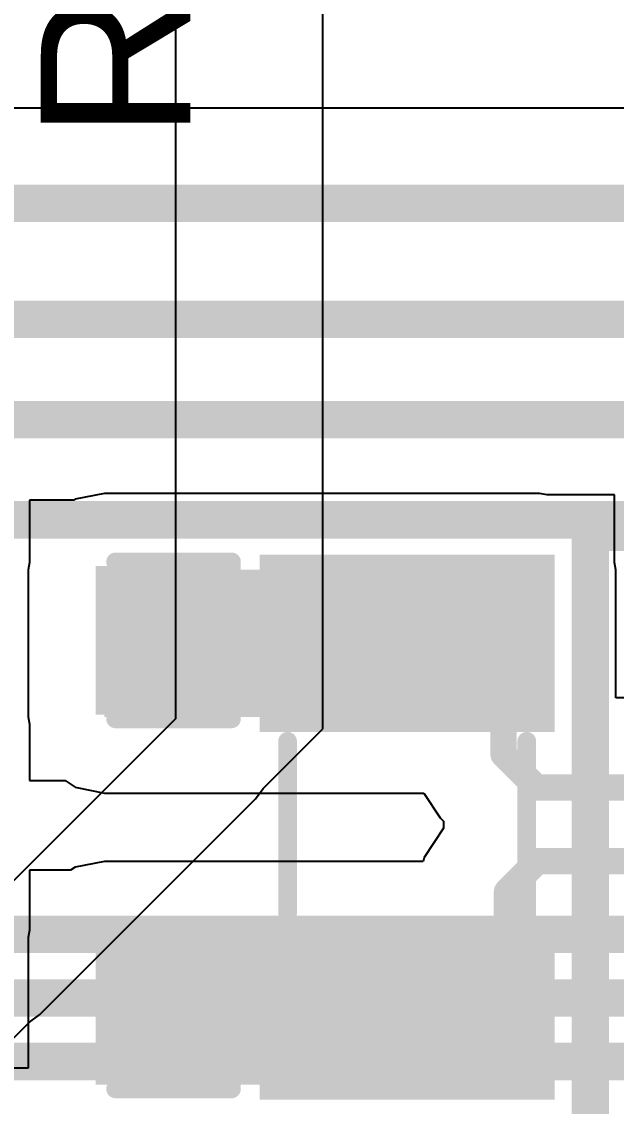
# Model space of a CAD drawing. Header units: inches. Extents: x -3 to 5437, y -3 to 5435.
# Drawn here: x 86.89 to 90.93, y 71.56 to 78.93 of the extents above; entities that cross this region are included whole.
import ezdxf

# ---------------------------------------------------------------- set-up
doc = ezdxf.new("R2010")
doc.units = ezdxf.units.IN
for name, color, linetype in [('Bottom Layer', 5, 'Continuous'), ('PWR', 76, 'Continuous'), ('Top Layer', 1, 'Continuous'), ('Top Overlay', 2, 'Continuous'), ('Top Paste', 8, 'Continuous'), ('Top Solder', 216, 'Continuous')]:
    doc.layers.add(name, color=color, linetype=linetype)
doc.styles.add('Arial', font='', dxfattribs={"height": 0.2})
doc.styles.get('Arial').set_extended_font_data('Arial')

# ---------------------------------------------------------------- blocks, each defined once
blk = doc.blocks.new('X321532768KGD2SI_279')
at = {"layer": 'Top Layer'}
for points in [[(-1.75, 0.9), (-0.75, 0.9), (-0.75, -0.9), (-1.75, -0.9)], [(0.75, 0.9), (1.75, 0.9), (1.75, -0.9), (0.75, -0.9)]]:
    blk.add_hatch(color=1, dxfattribs=at).paths.add_polyline_path(points)
at = {"layer": 'Top Paste'}
for points in [[(-1.75, 0.9), (-0.75, 0.9), (-0.75, -0.9), (-1.75, -0.9)], [(0.75, 0.9), (1.75, 0.9), (1.75, -0.9), (0.75, -0.9)]]:
    blk.add_hatch(color=8, dxfattribs=at).paths.add_polyline_path(points)
at = {"layer": 'Top Solder'}
for points in [[(-1.8516, 1.0016), (-0.6484, 1.0016), (-0.6484, -1.0016), (-1.8516, -1.0016)], [(0.6484, 1.0016), (1.8516, 1.0016), (1.8516, -1.0016), (0.6484, -1.0016)]]:
    blk.add_hatch(color=216, dxfattribs=at).paths.add_polyline_path(points)
at = {"layer": 'Top Overlay'}
for points in [[(0.5842, 0.8128, 0.127, 0.127, 0), (-0.5842, 0.8128, 0.127, 0.127, 0)], [(0.5842, -0.8128, 0.127, 0.127, 0), (-0.5842, -0.8128, 0.127, 0.127, 0)]]:
    blk.add_lwpolyline(points, format="xyseb", dxfattribs=at)
for points in [[(-0.6159, 0.8128, 0.0635, 0.0635, 1), (-0.5524, 0.8128, 0.0635, 0.0635, 1)], [(0.5524, 0.8128, 0.0635, 0.0635, 1), (0.6159, 0.8128, 0.0635, 0.0635, 1)], [(-0.6159, -0.8128, 0.0635, 0.0635, 1), (-0.5524, -0.8128, 0.0635, 0.0635, 1)], [(0.5524, -0.8128, 0.0635, 0.0635, 1), (0.6159, -0.8128, 0.0635, 0.0635, 1)]]:
    blk.add_lwpolyline(points, format="xyseb", close=True, dxfattribs=at)
blk = doc.blocks.new('C__0603_341')
at = {"layer": 'Top Layer'}
for points in [[(-0.381, 0.4445), (-0.381, -0.4445), (-1.143, -0.4445), (-1.143, 0.4445)], [(1.143, 0.4445), (1.143, -0.4445), (0.381, -0.4445), (0.381, 0.4445)]]:
    blk.add_hatch(color=1, dxfattribs=at).paths.add_polyline_path(points)
at = {"layer": 'Top Paste'}
for points in [[(-0.381, 0.4445), (-0.381, -0.4445), (-1.143, -0.4445), (-1.143, 0.4445)], [(1.143, 0.4445), (1.143, -0.4445), (0.381, -0.4445), (0.381, 0.4445)]]:
    blk.add_hatch(color=8, dxfattribs=at).paths.add_polyline_path(points)
at = {"layer": 'Top Solder'}
for points in [[(-0.321, 0.5045), (-0.321, -0.5045), (-1.203, -0.5045), (-1.203, 0.5045)], [(1.203, 0.5045), (1.203, -0.5045), (0.321, -0.5045), (0.321, 0.5045)]]:
    blk.add_hatch(color=216, dxfattribs=at).paths.add_polyline_path(points)
at = {"layer": 'Top Overlay'}
for points in [[(-1.2446, -0.5334, 0.127, 0.127, 0), (-1.2446, 0.5334, 0.127, 0.127, 0)], [(-1.2446, 0.5334, 0.127, 0.127, 0), (-0.4572, 0.5334, 0.127, 0.127, 0)], [(0.4572, 0.5334, 0.127, 0.127, 0), (1.2446, 0.5334, 0.127, 0.127, 0)], [(1.2446, -0.5334, 0.127, 0.127, 0), (1.2446, 0.5334, 0.127, 0.127, 0)], [(-1.2446, -0.5334, 0.127, 0.127, 0), (-0.4572, -0.5334, 0.127, 0.127, 0)], [(0.4572, -0.5334, 0.127, 0.127, 0), (1.2446, -0.5334, 0.127, 0.127, 0)]]:
    blk.add_lwpolyline(points, format="xyseb", dxfattribs=at)
for points in [[(-1.2764, 0.5334, 0.0635, 0.0635, 1), (-1.2128, 0.5334, 0.0635, 0.0635, 1)], [(-1.2764, 0.5334, 0.0635, 0.0635, 1), (-1.2128, 0.5334, 0.0635, 0.0635, 1)], [(-0.4889, 0.5334, 0.0635, 0.0635, 1), (-0.4254, 0.5334, 0.0635, 0.0635, 1)], [(0.4254, 0.5334, 0.0635, 0.0635, 1), (0.4889, 0.5334, 0.0635, 0.0635, 1)], [(1.2128, 0.5334, 0.0635, 0.0635, 1), (1.2764, 0.5334, 0.0635, 0.0635, 1)], [(1.2128, 0.5334, 0.0635, 0.0635, 1), (1.2764, 0.5334, 0.0635, 0.0635, 1)], [(-1.2764, -0.5334, 0.0635, 0.0635, 1), (-1.2128, -0.5334, 0.0635, 0.0635, 1)], [(-1.2764, -0.5334, 0.0635, 0.0635, 1), (-1.2128, -0.5334, 0.0635, 0.0635, 1)], [(-0.4889, -0.5334, 0.0635, 0.0635, 1), (-0.4254, -0.5334, 0.0635, 0.0635, 1)], [(0.4254, -0.5334, 0.0635, 0.0635, 1), (0.4889, -0.5334, 0.0635, 0.0635, 1)], [(1.2128, -0.5334, 0.0635, 0.0635, 1), (1.2764, -0.5334, 0.0635, 0.0635, 1)], [(1.2128, -0.5334, 0.0635, 0.0635, 1), (1.2764, -0.5334, 0.0635, 0.0635, 1)]]:
    blk.add_lwpolyline(points, format="xyseb", close=True, dxfattribs=at)
blk = doc.blocks.new('C__0603_465')
at = {"layer": 'Top Layer'}
for points in [[(-0.381, 0.4445), (-0.381, -0.4445), (-1.143, -0.4445), (-1.143, 0.4445)], [(1.143, 0.4445), (1.143, -0.4445), (0.381, -0.4445), (0.381, 0.4445)]]:
    blk.add_hatch(color=1, dxfattribs=at).paths.add_polyline_path(points)
at = {"layer": 'Top Paste'}
for points in [[(-0.381, 0.4445), (-0.381, -0.4445), (-1.143, -0.4445), (-1.143, 0.4445)], [(1.143, 0.4445), (1.143, -0.4445), (0.381, -0.4445), (0.381, 0.4445)]]:
    blk.add_hatch(color=8, dxfattribs=at).paths.add_polyline_path(points)
at = {"layer": 'Top Solder'}
for points in [[(-0.321, 0.5045), (-0.321, -0.5045), (-1.203, -0.5045), (-1.203, 0.5045)], [(1.203, 0.5045), (1.203, -0.5045), (0.321, -0.5045), (0.321, 0.5045)]]:
    blk.add_hatch(color=216, dxfattribs=at).paths.add_polyline_path(points)
at = {"layer": 'Top Overlay'}
for points in [[(-1.2446, 0.5334, 0.127, 0.127, 0), (-0.4572, 0.5334, 0.127, 0.127, 0)], [(-1.2446, -0.5334, 0.127, 0.127, 0), (-1.2446, 0.5334, 0.127, 0.127, 0)], [(0.4572, 0.5334, 0.127, 0.127, 0), (1.2446, 0.5334, 0.127, 0.127, 0)], [(1.2446, -0.5334, 0.127, 0.127, 0), (1.2446, 0.5334, 0.127, 0.127, 0)], [(-1.2446, -0.5334, 0.127, 0.127, 0), (-0.4572, -0.5334, 0.127, 0.127, 0)], [(0.4572, -0.5334, 0.127, 0.127, 0), (1.2446, -0.5334, 0.127, 0.127, 0)]]:
    blk.add_lwpolyline(points, format="xyseb", dxfattribs=at)
for points in [[(-1.2764, 0.5334, 0.0635, 0.0635, 1), (-1.2128, 0.5334, 0.0635, 0.0635, 1)], [(-1.2764, 0.5334, 0.0635, 0.0635, 1), (-1.2128, 0.5334, 0.0635, 0.0635, 1)], [(-0.4889, 0.5334, 0.0635, 0.0635, 1), (-0.4254, 0.5334, 0.0635, 0.0635, 1)], [(0.4254, 0.5334, 0.0635, 0.0635, 1), (0.4889, 0.5334, 0.0635, 0.0635, 1)], [(1.2128, 0.5334, 0.0635, 0.0635, 1), (1.2764, 0.5334, 0.0635, 0.0635, 1)], [(1.2128, 0.5334, 0.0635, 0.0635, 1), (1.2764, 0.5334, 0.0635, 0.0635, 1)], [(-1.2764, -0.5334, 0.0635, 0.0635, 1), (-1.2128, -0.5334, 0.0635, 0.0635, 1)], [(-1.2764, -0.5334, 0.0635, 0.0635, 1), (-1.2128, -0.5334, 0.0635, 0.0635, 1)], [(-0.4889, -0.5334, 0.0635, 0.0635, 1), (-0.4254, -0.5334, 0.0635, 0.0635, 1)], [(0.4254, -0.5334, 0.0635, 0.0635, 1), (0.4889, -0.5334, 0.0635, 0.0635, 1)], [(1.2128, -0.5334, 0.0635, 0.0635, 1), (1.2764, -0.5334, 0.0635, 0.0635, 1)], [(1.2128, -0.5334, 0.0635, 0.0635, 1), (1.2764, -0.5334, 0.0635, 0.0635, 1)]]:
    blk.add_lwpolyline(points, format="xyseb", close=True, dxfattribs=at)

msp = doc.modelspace()

# ---------------------------------------------------------------- hatches: boundary and pattern name
at = {"layer": 'Top Layer'}
for points in [[(87.4522, 74.2093), (90.4096, 74.2093), (90.4096, 75.2093), (87.4522, 75.2093)], [(87.4522, 71.7093), (90.4096, 71.7093), (90.4096, 72.7093), (87.4522, 72.7093)]]:
    msp.add_hatch(color=1, dxfattribs=at).paths.add_polyline_path(points)

# ---------------------------------------------------------------- linework, layer by layer
at = {"layer": 'Bottom Layer'}
msp.add_line((94.7308, 78.346), (84.8606, 78.346), dxfattribs=at)
for points in [[(84.8606, 77.6986, 0.254, 0.254, 0), (94.7308, 77.6986, 0.254, 0.254, 0)], [(84.6829, 76.9103, 0.254, 0.254, 0), (92.8178, 76.9103, 0.254, 0.254, 0)], [(84.6126, 76.2293, 0.254, 0.254, 0), (91.83, 76.2293, 0.254, 0.254, 0)], [(84.5787, 75.5483, 0.254, 0.254, 0), (92.8178, 75.5483, 0.254, 0.254, 0)], [(15.4559, 72.7314, 0.254, 0.254, 0), (93.3425, 72.7314, 0.254, 0.254, 0)], [(40.09, 72.2996, 0.254, 0.254, 0), (93.547, 72.2996, 0.254, 0.254, 0)], [(40.3407, 71.8678, 0.254, 0.254, 0), (95.1443, 71.8678, 0.254, 0.254, 0)]]:
    msp.add_lwpolyline(points, format="xyseb", dxfattribs=at)
at = {"layer": 'PWR'}
for p, q in [((87.9348, 92.295), (87.9348, 74.1959)), ((88.9368, 74.1271), (88.9368, 85.7183)), ((87.9348, 74.1959), (86.4703, 72.7314)), ((88.5316, 73.722), (88.9368, 74.1271)), ((88.4783, 73.6524), (88.5316, 73.722)), ((87.0138, 72.1879), (88.4783, 73.6524)), ((86.9442, 72.1345), (87.0138, 72.1879)), ((87.0138, 72.1879), (87.0138, 72.1879)), ((86.6775, 71.8678), (86.9442, 72.1345))]:
    msp.add_line(p, q, dxfattribs=at)
at = {"layer": 'Top Layer'}
for p, q in [((87.4522, 75.7272), (87.254, 75.6878)), ((90.4096, 75.7272), (87.4522, 75.7272)), ((90.4596, 75.7173), (90.4096, 75.7272)), ((90.9176, 75.7173), (90.4596, 75.7173)), ((90.9176, 75.2593), (90.9176, 75.7173)), ((87.245, 75.6818), (86.9442, 75.6818)), ((86.9442, 75.6818), (86.9442, 75.2593)), ((87.254, 75.6878), (87.245, 75.6818)), ((86.9442, 75.2593), (86.9342, 75.2093)), ((90.9275, 75.2093), (90.9176, 75.2593)), ((86.9342, 75.2093), (86.9342, 74.2093)), ((90.9275, 74.3379), (90.9275, 75.2093)), ((91.462, 74.3379), (90.9275, 74.3379)), ((86.9342, 74.2093), (86.9442, 74.1592)), ((86.9442, 74.1592), (86.9442, 73.7768)), ((86.9442, 73.7768), (87.1851, 73.7768)), ((87.1851, 73.7768), (87.254, 73.7307)), ((87.254, 73.7307), (87.4522, 73.6913)), ((87.4522, 73.6913), (89.6217, 73.6913)), ((89.6217, 73.6913), (89.7338, 73.5236)), ((89.7338, 73.5236), (89.7567, 73.5007)), ((89.7567, 73.5007), (89.7567, 73.4523)), ((89.7567, 73.4523), (89.6247, 73.2549)), ((87.254, 73.1878), (87.2231, 73.1672)), ((87.4522, 73.2272), (87.254, 73.1878)), ((89.6192, 73.2272), (87.4522, 73.2272)), ((89.6247, 73.2549), (89.6192, 73.2272)), ((87.2231, 73.1672), (86.9442, 73.1672)), ((86.9442, 73.1672), (86.9442, 72.7593)), ((86.9442, 72.7593), (86.9342, 72.7093)), ((86.9342, 72.7093), (86.9342, 71.8215)), ((86.9342, 71.8215), (72.3235, 71.8215))]:
    msp.add_line(p, q, dxfattribs=at)
for points in [[(88.9309, 74.7093, 0.1778, 0.1778, 0), (89.753, 74.7093, 0.1778, 0.1778, 0)], [(89.5096, 74.7093, 0.1778, 0.1778, 0), (89.9096, 74.7093, 0.1778, 0.1778, 0)], [(89.753, 74.7093, 0.1778, 0.1778, 0), (90.1641, 74.2982, 0.1778, 0.1778, 0)], [(90.1641, 73.9539, 0.1778, 0.1778, 0), (90.1641, 74.2982, 0.1778, 0.1778, 0)], [(90.1641, 73.9539, 0.1778, 0.1778, 0), (90.3888, 73.7293, 0.1778, 0.1778, 0)], [(90.3888, 73.7293, 0.1778, 0.1778, 0), (94.0408, 73.7293, 0.1778, 0.1778, 0)], [(90.187, 73.022, 0.1778, 0.1778, 0), (90.3943, 73.2293, 0.1778, 0.1778, 0)], [(90.3943, 73.2293, 0.1778, 0.1778, 0), (94.0408, 73.2293, 0.1778, 0.1778, 0)], [(90.187, 72.6204, 0.1778, 0.1778, 0), (90.187, 73.022, 0.1778, 0.1778, 0)], [(89.7759, 72.2093, 0.1778, 0.1778, 0), (90.187, 72.6204, 0.1778, 0.1778, 0)], [(89.5096, 72.2093, 0.1778, 0.1778, 0), (89.9096, 72.2093, 0.1778, 0.1778, 0)], [(89.5245, 72.2093, 0.1778, 0.1778, 0), (89.7759, 72.2093, 0.1778, 0.1778, 0)]]:
    msp.add_lwpolyline(points, format="xyseb", dxfattribs=at)
for points in [[(88.8864, 74.7093, 0.0889, 0.0889, 1), (88.9753, 74.7093, 0.0889, 0.0889, 1)], [(89.4651, 74.7093, 0.0889, 0.0889, 1), (89.554, 74.7093, 0.0889, 0.0889, 1)], [(89.7086, 74.7093, 0.0889, 0.0889, 1), (89.7975, 74.7093, 0.0889, 0.0889, 1)], [(89.7086, 74.7093, 0.0889, 0.0889, 1), (89.7975, 74.7093, 0.0889, 0.0889, 1)], [(89.8651, 74.7093, 0.0889, 0.0889, 1), (89.954, 74.7093, 0.0889, 0.0889, 1)], [(90.1197, 74.2982, 0.0889, 0.0889, 1), (90.2086, 74.2982, 0.0889, 0.0889, 1)], [(90.1197, 74.2982, 0.0889, 0.0889, 1), (90.2086, 74.2982, 0.0889, 0.0889, 1)], [(90.1197, 73.9539, 0.0889, 0.0889, 1), (90.2086, 73.9539, 0.0889, 0.0889, 1)], [(90.1197, 73.9539, 0.0889, 0.0889, 1), (90.2086, 73.9539, 0.0889, 0.0889, 1)], [(90.3443, 73.7293, 0.0889, 0.0889, 1), (90.4332, 73.7293, 0.0889, 0.0889, 1)], [(90.3443, 73.7293, 0.0889, 0.0889, 1), (90.4332, 73.7293, 0.0889, 0.0889, 1)], [(90.3498, 73.2293, 0.0889, 0.0889, 1), (90.4387, 73.2293, 0.0889, 0.0889, 1)], [(90.3498, 73.2293, 0.0889, 0.0889, 1), (90.4387, 73.2293, 0.0889, 0.0889, 1)], [(90.1426, 73.022, 0.0889, 0.0889, 1), (90.2315, 73.022, 0.0889, 0.0889, 1)], [(90.1426, 73.022, 0.0889, 0.0889, 1), (90.2315, 73.022, 0.0889, 0.0889, 1)], [(90.1426, 72.6204, 0.0889, 0.0889, 1), (90.2315, 72.6204, 0.0889, 0.0889, 1)], [(90.1426, 72.6204, 0.0889, 0.0889, 1), (90.2315, 72.6204, 0.0889, 0.0889, 1)], [(89.4651, 72.2093, 0.0889, 0.0889, 1), (89.554, 72.2093, 0.0889, 0.0889, 1)], [(89.48, 72.2093, 0.0889, 0.0889, 1), (89.5689, 72.2093, 0.0889, 0.0889, 1)], [(89.7315, 72.2093, 0.0889, 0.0889, 1), (89.8204, 72.2093, 0.0889, 0.0889, 1)], [(89.7315, 72.2093, 0.0889, 0.0889, 1), (89.8204, 72.2093, 0.0889, 0.0889, 1)], [(89.8651, 72.2093, 0.0889, 0.0889, 1), (89.954, 72.2093, 0.0889, 0.0889, 1)]]:
    msp.add_lwpolyline(points, format="xyseb", close=True, dxfattribs=at)
at = {"layer": 'Top Overlay'}
for points in [[(90.7542, 75.4634, 0.254, 0.254, 0), (92.8372, 75.4634, 0.254, 0.254, 0)], [(90.7542, 68.5459, 0.254, 0.254, 0), (90.7542, 75.4634, 0.254, 0.254, 0)]]:
    msp.add_lwpolyline(points, format="xyseb", dxfattribs=at)
msp.add_lwpolyline([(90.6907, 75.4634, 0.127, 0.127, 1), (90.8177, 75.4634, 0.127, 0.127, 1)], format="xyseb", close=True, dxfattribs=at)
msp.add_lwpolyline([(90.6907, 75.4634, 0.127, 0.127, 1), (90.8177, 75.4634, 0.127, 0.127, 1)], format="xyseb", close=True, dxfattribs=at)

# ---------------------------------------------------------------- block references
for name, p in [('C__0603_465', (87.0712, 74.7293)), ('C__0603_341', (87.0712, 72.2147))]:
    msp.add_blockref(name, p)
at = {"rotation": 270}
msp.add_blockref('X321532768KGD2SI_279', (89.5096, 73.4593), dxfattribs=at)

# ---------------------------------------------------------------- texts
at = {"layer": 'Top Overlay', "style": 'Arial'}
msp.add_text('R146', height=1.016, rotation=90, dxfattribs=at).set_placement((88.0362, 78.131))

doc.saveas('drawing.dxf')
